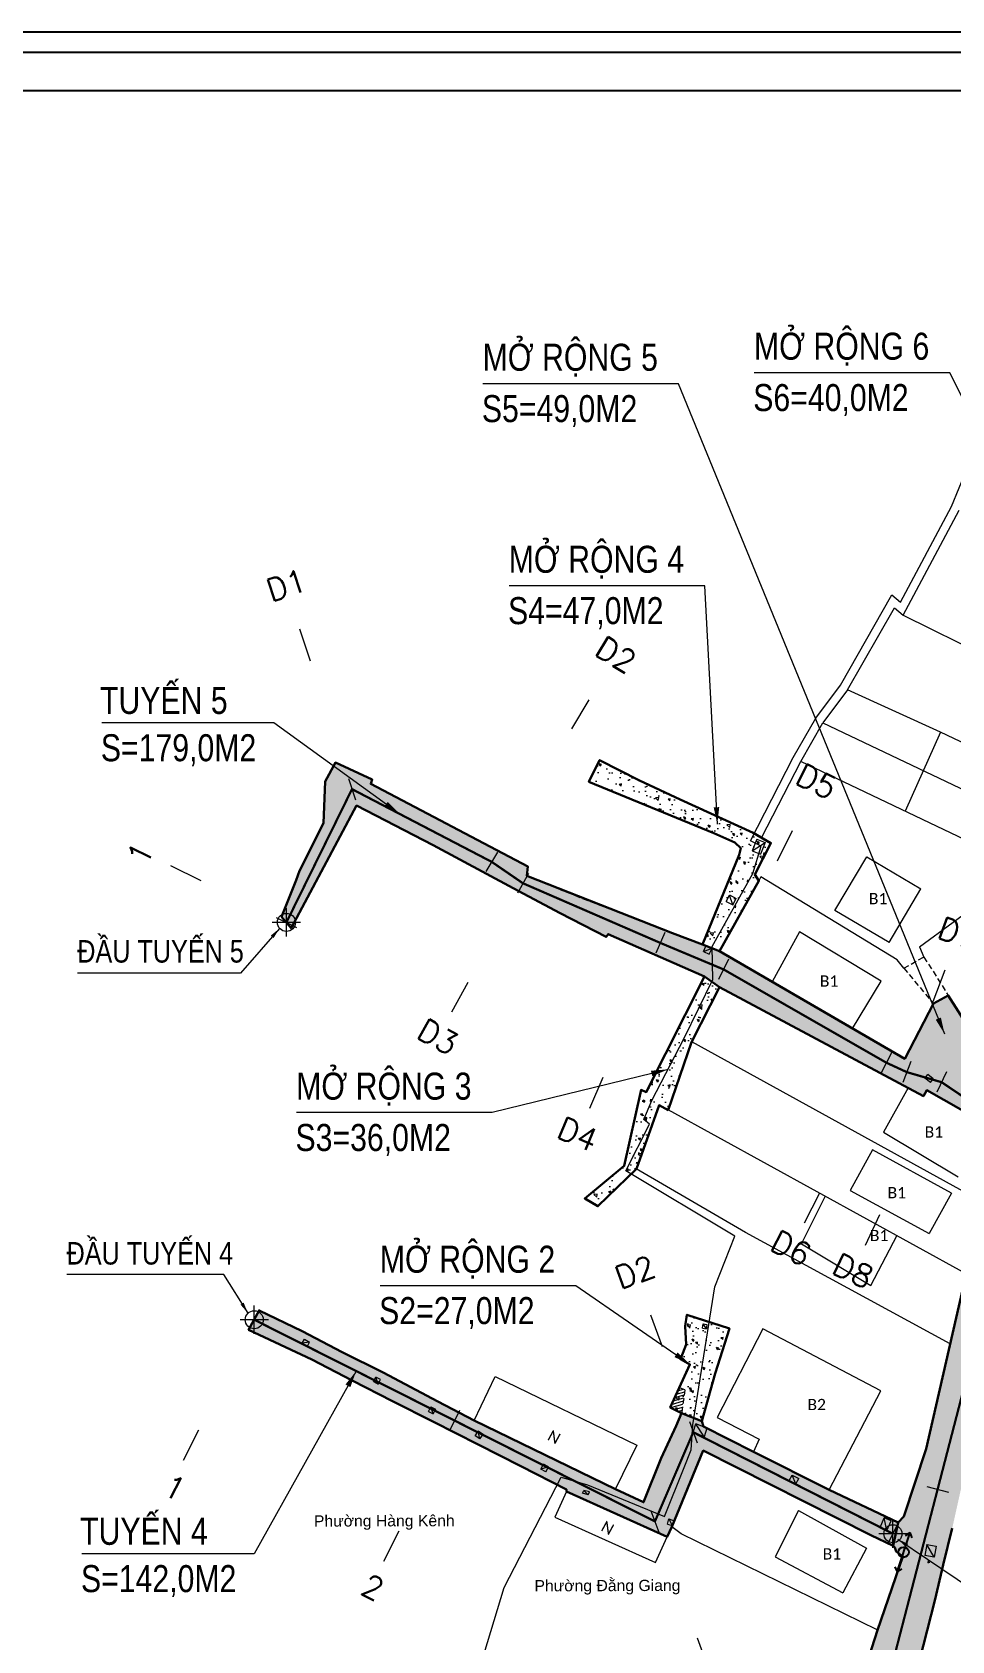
# Model space of a CAD drawing. Header units: metres. Extents: x 596585 to 599449, y 2303977 to 2307363.
# Drawn here: x 599122.9 to 599204.5, y 2304804.3 to 2304947.1 of the extents above; entities that cross this region are included whole.
import ezdxf

# ---------------------------------------------------------------- set-up
doc = ezdxf.new("R2010")
doc.units = ezdxf.units.M
doc.header["$MEASUREMENT"] = 0
doc.header["$PDMODE"] = 2
doc.header["$PDSIZE"] = 0.1
doc.linetypes.add('CENTERX2', pattern=[4, 2.5, -0.5, 0.5, -0.5])
doc.linetypes.add('HIDDEN', pattern=[0.375, 0.25, -0.125])
for name, color, linetype in [('Diep_Layer8', 8, 'Continuous'), ('duong', 3, 'Continuous'), ('ga', 5, 'Continuous'), ('GHI CHU', 7, 'Continuous'), ('KHUNGTEN', 5, 'Continuous'), ('pntelev', 2, 'Continuous'), ('thep', 2, 'Continuous'), ('TUYEN', 7, 'Continuous')]:
    doc.layers.add(name, color=color, linetype=linetype)
for name, color, linetype, lineweight in [('LC Dim', 8, 'Continuous', 18), ('LC Hatch', 252, 'Continuous', 9), ('LC Khac', 4, 'Continuous', 9), ('LC MANH DUT', 35, 'HIDDEN', 5), ('LC Net dam 1', 30, 'Continuous', 30), ('LC Text2', 7, 'Continuous', 25), ('Level 10', 7, 'Continuous', 0), ('Level 46', 7, 'Continuous', 0)]:
    doc.layers.add(name, color=color, linetype=linetype, lineweight=lineweight)
doc.styles.add('ghi chu', font='arial.ttf')
doc.styles.add('Legend', font='calibri.ttf')
doc.styles.add('T2', font='', dxfattribs={"width": 0.8})
doc.styles.add('TENCOC', font='Vnromanc.shx')
doc.styles.get('T2').set_extended_font_data('.VnArialH')
doc.dimstyles.get("Standard").update_dxf_attribs({"dimtxt": 0.18, "dimasz": 0.18, "dimexe": 0.18, "dimexo": 0.0625, "dimgap": 0.09, "dimtad": 0, "dimtih": 1, "dimtoh": 1, "dimdec": 4, "dimzin": 0, "dimdsep": 46, "dimtxsty": 'Standard', "dimcen": 0.09, "dimadec": 0, "dimazin": 0, "dimtfac": 1, "dimtdec": 4, "dimtofl": 0, "dimtmove": 0, "dimatfit": 3, "dimfxl": 1, "dimtolj": 1, "dimtzin": 0, "dimarcsym": 0})
pattern_1 = [(140, (598794.324, 2304714.6822), (0.1882564, 2.1517805), [0.225, -2.475]), (85, (598794.324, 2304714.6822), (-2.256576, -0.416254), [0.18, -1.98]), (190.45144, (598794.3397, 2304714.8616), (-2.06832, 1.735527), [0.191221, -2.103426]), (136.1842, (598793.724, 2304714.6822), (0.496558, 3.201724), [0.3375, -3.7125]), (186.6356, (598793.7653, 2304714.949), (-2.922356, 2.803986), [0.28683, -3.155141]), (81.1842, (598793.724, 2304714.6822), (-2.922356, 2.803986), [0.27, -2.97]), (111, (598793.874, 2304714.9822), (1.207857, 1.790721), [0.225, -2.475]), (56, (598793.874, 2304714.9822), (-2.17545, 0.729946), [0.18, -1.98]), (161.45144, (598793.9746, 2304715.1315), (-0.967593, 2.520667), [0.191221, -2.103426]), (127.5, (598794.324, 2304714.68224), (-0.9986816, 0.0364796), [0, -1.956, 0, -2.01, 0, -1.9875]), (97.5, (598794.324, 2304714.6822), (-1.1832351, 0.7892086), [0, -1.146, 0, -1.911, 0, -0.7575]), (57.5, (598794.324, 2304714.01324), (0.0676646, 1.6014673), [0, -0.75, 0, -2.34, 0, -3.105]), (47.5, (598794.324, 2304713.7132), (-0.300315, 1.7495585), [0, -0.975, 0, -1.554, 0, -2.205])]

# ---------------------------------------------------------------- blocks, each defined once
blk = doc.blocks.new('a2')
at = {"layer": 'Defpoints', "flags": 128}
blk.add_lwpolyline([(297, 102.507), (0, 102.507), (0, -102.507), (297, -102.507)], close=True, dxfattribs=at)
at = {"layer": 'KHUNGTEN'}
blk.add_lwpolyline([(295.885, -100.496), (10, -100.496), (10, 101.392), (295.885, 101.392)], close=True, dxfattribs=at)
at = {"layer": 'thep'}
blk.add_lwpolyline([(293.77, -98.381), (12.115, -98.381), (12.115, 99.277), (293.77, 99.277)], close=True, dxfattribs=at)
blk = doc.blocks.new('bu lon')
at = {"layer": 'LC Khac', "color": 9}
for p, q in [((0.786, 0), (-0.786, 0)), ((0, -0.786), (0, 0.786))]:
    blk.add_line(p, q, dxfattribs=at)
at = {"layer": 'LC Khac', "color": 7}
blk.add_circle((0, 0), 0.5, dxfattribs=at)
blk = doc.blocks.new('MM')
at = {"layer": 'LC Khac', "xscale": 2.289702860291335, "yscale": 2.289702860291335, "zscale": 2.289702860291335}
blk.add_blockref('bu lon', (0, 0), dxfattribs=at)
blk = doc.blocks.new('dj')
at = {"layer": 'Diep_Layer8', "color": 6}
blk.add_line((598291.76, 2304639.49), (598295.46, 2304639.49), dxfattribs=at)
for points in [[(598292.14, 2304639.81), (598291.76, 2304639.49)], [(598292.14, 2304639.17), (598291.76, 2304639.49)], [(598295.07, 2304639.81), (598295.46, 2304639.49)], [(598295.07, 2304639.17), (598295.46, 2304639.49)]]:
    blk.add_lwpolyline(points, dxfattribs=at)
blk.add_circle((598293.61, 2304639.49), 0.459, dxfattribs=at)
blk = doc.blocks.new('NENHIENTRANG')
at = {"layer": 'ga', "linetype": 'Continuous', "lineweight": 0}
h = blk.add_hatch(dxfattribs=at)
h.set_pattern_fill('ANSI31', color=256, scale=2, angle=151.4002)
h.set_pattern_definition([(196.400213, (1342.4897, 442.8862), (0.070586256, -0.23982823), [])])
h.paths.add_polyline_path([(-47.46, 20.48), (-46.46, 19.97), (-46.16, 22.02), (-46.67, 22.22)])
h.paths.add_polyline_path([(-46.47, 20.08), (-46.69, 20.2), (-46.75, 20.1), (-46.53, 19.98)], flags=24)
h.paths.add_polyline_path([(-46.47, 20.22), (-46.56, 20.27), (-46.61, 20.16), (-46.53, 20.12)], flags=24)
h.paths.add_polyline_path([(-46.22, 22.02), (-46.42, 22.13), (-46.47, 22.03), (-46.27, 21.92)], flags=24)
h.paths.add_polyline_path([(-46.2, 20.15), (-46.42, 20.27), (-46.48, 20.17), (-46.26, 20.04)], flags=9)
at = {"layer": 'duong', "color": 4, "linetype": 'HIDDEN', "lineweight": 0, "ltscale": 2}
for p, q in [((-78.1, 76.05), (-77.18, 77.73)), ((-77.18, 77.73), (-73.92, 76.22)), ((-54.68, 76.03), (-53.73, 77.95)), ((-53.73, 77.95), (-50.21, 76.12)), ((-78.23, 72.35), (-78.1, 76.05)), ((-74.04, 75.83), (-60.09, 68.5)), ((-54.68, 76.03), (-43.61, 71.46)), ((-50.21, 76.12), (-46.59, 74.44)), ((-46.59, 74.44), (-40.11, 71.48)), ((-75.3, 73.91), (-81.11, 63.03)), ((-68.51, 70.4), (-75.3, 73.91)), ((-80.37, 68.12), (-78.23, 72.35)), ((-43.61, 71.46), (-41.73, 70.63)), ((-38.53, 70.58), (-40.11, 71.48)), ((-61.4, 66.58), (-68.51, 70.4)), ((-41.73, 70.63), (-41.21, 70.12)), ((-41.21, 70.12), (-41.35, 69.54)), ((-39.96, 67.8), (-38.53, 70.58)), ((-41.35, 69.54), (-44.61, 61.59)), ((-81.96, 64.05), (-80.68, 67.29)), ((-80.68, 67.29), (-80.37, 68.12)), ((-60.09, 68.5), (-60.2, 67.68)), ((-60.2, 67.68), (-56.65, 66.21)), ((-43.1, 60.97), (-39.6, 67.23)), ((-39.6, 67.23), (-39.96, 67.8)), ((-57.22, 64.35), (-61.4, 66.58)), ((-56.65, 66.21), (-47.25, 62.59)), ((-53.15, 62.24), (-57.22, 64.35)), ((-81.11, 63.03), (-81.96, 64.05)), ((-52.96, 62.5), (-53.15, 62.24)), ((-44.42, 58.74), (-52.96, 62.5)), ((-47.25, 62.59), (-44.61, 61.59)), ((-43.1, 60.97), (-26.65, 51.44)), ((-26.74, 59.48), (-24.95, 60.46)), ((-24.95, 60.46), (-22.79, 57.05)), ((-49.6, 48.47), (-44.42, 58.74)), ((-26.74, 59.48), (-24.12, 56.33)), ((-43.1, 57.8), (-45.57, 52.9)), ((-25.01, 48.12), (-43.1, 57.8)), ((-26.65, 51.43), (-24.12, 56.33)), ((-22.79, 57.05), (-16.65, 47.39)), ((-45.57, 52.9), (-47.66, 46.88)), ((-51.55, 41.93), (-50.06, 48.66)), ((-49.6, 48.47), (-50.06, 48.66)), ((-24.71, 48.64), (-25.01, 48.12)), ((-19.96, 45.95), (-24.71, 48.64)), ((-48.45, 47.3), (-50.48, 41.65)), ((-47.66, 46.88), (-48.45, 47.3)), ((-55.05, 39.04), (-51.55, 41.93)), ((-50.48, 41.65), (-53.89, 38.34)), ((-53.89, 38.34), (-55.05, 39.04)), ((-24.75, 16.81), (-21.22, 32.32)), ((-83.94, 29.06), (-84.88, 27.38)), ((-80.12, 27.23), (-83.94, 29.06)), ((-45.99, 28.7), (-46.14, 27.7)), ((-42.22, 27.49), (-45.99, 28.7)), ((-84.88, 27.38), (-79.26, 24.72)), ((-76.57, 25.39), (-80.12, 27.23)), ((-46.14, 27.7), (-46.07, 26.06)), ((-43.47, 23.48), (-42.22, 27.49)), ((-46.07, 26.06), (-46.56, 24.75)), ((-79.26, 24.72), (-75.69, 22.88)), ((-72.96, 23.57), (-76.57, 25.39)), ((-45.72, 24.3), (-47.46, 20.48)), ((-46.56, 24.75), (-45.72, 24.3)), ((-75.69, 22.88), (-72.12, 21.04)), ((-69.24, 21.62), (-72.96, 23.57)), ((-44.67, 19.24), (-43.47, 23.48)), ((-68.1, 21), (-69.24, 21.62)), ((-46.16, 22.02), (-46.46, 19.97)), ((-72.12, 21.04), (-68.48, 19.19)), ((-64.86, 19.32), (-68.1, 21)), ((-47.46, 20.48), (-46.46, 19.97)), ((-68.48, 19.19), (-64.51, 17.19)), ((-52.32, 13.23), (-64.88, 19.32)), ((-52.32, 13.23), (-64.86, 19.32)), ((-46.94, 18.85), (-48.26, 15.97)), ((-46.46, 19.97), (-46.94, 18.85)), ((-44.52, 18.77), (-44.67, 19.24)), ((-40.07, 16.54), (-44.52, 18.77)), ((-64.51, 17.19), (-60.72, 15.27)), ((-48.26, 15.97), (-49.83, 12.06)), ((-47.34, 9.87), (-44.55, 16.64)), ((-44.55, 16.64), (-29.66, 9.13)), ((-33.37, 13.17), (-40.07, 16.54)), ((-26.75, 10.78), (-24.75, 16.81)), ((-60.72, 15.27), (-56.68, 13.19)), ((-56.68, 13.19), (-56.68, 13.02)), ((-56.68, 13.02), (-47.74, 8.98)), ((-49.83, 12.06), (-52.32, 13.23)), ((-27.23, 10.26), (-33.37, 13.17)), ((-26.75, 10.78), (-27.23, 10.26)), ((-47.74, 8.98), (-47.34, 9.87)), ((-29.66, 9.13), (-27.68, 8.18)), ((-22.77, 8.46), (-22.44, 9.75)), ((-26.82, 7.24), (-29.06, 0.71)), ((-27.68, 8.18), (-27.54, 8.02)), ((-27.54, 8.02), (-27.41, 7.68)), ((-27.41, 7.68), (-27.08, 7.44)), ((-27.08, 7.44), (-26.82, 7.24)), ((-23.23, 6.51), (-22.77, 8.46)), ((-23.99, 3.32), (-23.23, 6.51)), ((-23.99, 3.32), (-26.03, -4.66)), ((-29.06, 0.71), (-31.81, -7.88))]:
    blk.add_line(p, q, dxfattribs=at)
at = {"layer": 'duong', "color": 4, "linetype": 'HIDDEN', "lineweight": 0, "ltscale": 2, "flags": 128}
blk.add_lwpolyline([(-46.16, 22.02), (-46.67, 22.22)], dxfattribs=at)
at = {"layer": 'ga', "linetype": 'Continuous', "lineweight": 0}
for p, q in [((-39.78, 70.94), (-40.21, 69.88)), ((-40.21, 69.88), (-39.04, 70.64)), ((-39.78, 70.94), (-39.04, 70.64)), ((-39.04, 70.64), (-39.47, 69.58)), ((-40.21, 69.88), (-39.47, 69.58)), ((-44.53, 60.95), (-44.28, 61.48)), ((-44.28, 61.48), (-43.76, 61.25)), ((-44.53, 60.95), (-43.76, 61.25)), ((-44.53, 60.95), (-44.01, 60.71)), ((-44.01, 60.71), (-43.76, 61.25)), ((-24.87, 49.7), (-24.61, 50.03)), ((-24.87, 49.7), (-24.12, 49.65)), ((-24.38, 49.33), (-24.12, 49.65)), ((-44.61, 27.51), (-44.55, 27.89)), ((-44.61, 27.51), (-44.25, 27.45)), ((-44.55, 27.89), (-44.19, 27.83)), ((-44.25, 27.45), (-44.55, 27.89)), ((-44.25, 27.45), (-44.19, 27.82)), ((-80.12, 26.17), (-79.93, 26.54)), ((-79.47, 26.28), (-80.12, 26.17)), ((-79.66, 25.92), (-80.12, 26.17)), ((-79.67, 25.91), (-79.47, 26.28)), ((-73.38, 22.55), (-73.6, 23.17)), ((-68.93, 20.12), (-68.72, 20.54)), ((-68.93, 20.12), (-68.5, 19.89)), ((-68.72, 20.54), (-68.29, 20.31)), ((-68.5, 19.89), (-68.72, 20.54)), ((-64.35, 17.67), (-64.5, 18.36)), ((-58.27, 15.2), (-58.96, 14.98)), ((-36.9, 13.99), (-36.64, 14.47)), ((-54.75, 12.72), (-55.14, 13.11)), ((-36.32, 13.69), (-36.9, 13.99)), ((-36.32, 13.69), (-36.06, 14.17)), ((-47.58, 10.57), (-47.29, 10)), ((-28.84, 9.8), (-28.47, 10.67)), ((-27.87, 10.41), (-28.47, 10.67)), ((-28.24, 9.54), (-28.84, 9.8)), ((-24.71, 8.29), (-24.88, 7.33)), ((-24.71, 8.29), (-23.87, 8.14)), ((-23.87, 8.14), (-24.04, 7.18))]:
    blk.add_line(p, q, dxfattribs=at)
at = {"layer": 'ga', "linetype": 'Continuous', "lineweight": 0, "flags": 128}
for points in [[(-42.5, 65.4), (-42.21, 65.96)], [(-42.22, 65.97), (-41.61, 65.65)], [(-41.9, 65.09), (-42.21, 65.96)], [(-42.5, 65.4), (-41.9, 65.09)], [(-41.9, 65.09), (-41.61, 65.65)], [(-24.12, 49.65), (-24.61, 50.03)], [(-24.38, 49.33), (-24.87, 49.7)], [(-79.93, 26.54), (-79.47, 26.28)], [(-73.81, 22.76), (-73.6, 23.17)], [(-73.81, 22.76), (-73.38, 22.55), (-73.18, 22.96)], [(-73.18, 22.96), (-73.6, 23.17)], [(-68.29, 20.31), (-68.5, 19.89)], [(-44.45, 17.86), (-45.43, 18.27), (-45.2, 19.03)], [(-44.23, 18.62), (-45.2, 19.03)], [(-44.45, 17.86), (-45.2, 19.03)], [(-44.23, 18.62), (-44.45, 17.86)], [(-64.77, 17.94), (-64.5, 18.36)], [(-64.35, 17.67), (-64.77, 17.94)], [(-64.08, 18.08), (-64.5, 18.36)], [(-64.35, 17.67), (-64.08, 18.08)], [(-58.96, 14.98), (-58.72, 15.44)], [(-58.51, 14.74), (-58.96, 14.98)], [(-58.27, 15.2), (-58.72, 15.44)], [(-58.51, 14.74), (-58.27, 15.2)], [(-36.64, 14.47), (-36.06, 14.17)], [(-36.32, 13.69), (-36.64, 14.47)], [(-55.26, 12.85), (-55.14, 13.11)], [(-54.64, 12.98), (-55.14, 13.11)], [(-54.75, 12.72), (-54.64, 12.98)], [(-54.75, 12.72), (-55.26, 12.85)], [(-47.7, 10.12), (-47.58, 10.57)], [(-47.7, 10.12), (-47.29, 10)], [(-47.58, 10.57), (-47.12, 10.41)], [(-28.24, 9.54), (-28.47, 10.67)], [(-28.24, 9.54), (-27.87, 10.41)], [(-24.04, 7.18), (-24.88, 7.33)], [(-24.04, 7.18), (-24.71, 8.29)]]:
    blk.add_lwpolyline(points, dxfattribs=at)
at = {"layer": 'Level 10', "color": 8, "linetype": 'ByBlock', "lineweight": 13}
for p, q in [((-26.8, 90.82), (-21.82, 100.13)), ((-31.73, 84.18), (-27.58, 91.46)), ((-27.58, 91.46), (-26.8, 90.82)), ((-26.8, 90.82), (-6.48, 80.77)), ((-31.73, 84.18), (-33.94, 81.25)), ((-23.49, 80.42), (-31.73, 84.18)), ((-35.89, 77.82), (-33.94, 81.25)), ((-33.94, 81.25), (-13.96, 71.75)), ((-13.97, 75.87), (-23.49, 80.42)), ((-39.36, 71.05), (-35.89, 77.82)), ((-17.34, 68.96), (-35.89, 77.82)), ((-39.44, 67.59), (-39.6, 67.23)), ((-27.33, 60.2), (-39.44, 67.59)), ((-25.35, 61.38), (-15.91, 68.29)), ((-26.74, 59.48), (-27.33, 60.2)), ((-25.35, 61.38), (-24.95, 60.46)), ((-19.47, 38.54), (-45.55, 52.92)), ((-21.22, 32.32), (-47.66, 46.88)), ((-40.8, 35.99), (-50.48, 41.65)), ((-22.63, 26.13), (-40.8, 35.99)), ((-46.49, 9.25), (-47.34, 9.87)), ((-29.11, 0.73), (-46.49, 9.25))]:
    blk.add_line(p, q, dxfattribs=at)
at = {"layer": 'Level 10', "color": 8, "linetype": 'ByBlock', "lineweight": 0}
for p, q in [((-23.49, 80.42), (-26.63, 73.4)), ((-32.86, 64.59), (-30.03, 69.37)), ((-30.03, 69.37), (-25.22, 66.52)), ((-28.04, 61.75), (-25.22, 66.52)), ((-28.04, 61.75), (-32.86, 64.59)), ((-35.99, 62.69), (-38.41, 58.25)), ((-28.75, 58.31), (-35.99, 62.69)), ((-31.29, 54.12), (-28.75, 58.31)), ((-26.36, 48.84), (-28.54, 44.91)), ((-28.54, 44.91), (-21.92, 40.94)), ((-29.53, 43.34), (-31.49, 39.74)), ((-22.52, 39.51), (-29.53, 43.34)), ((-35.82, 35.01), (-33.7, 39.27)), ((-31.49, 39.74), (-24.48, 35.91)), ((-22.52, 39.51), (-24.48, 35.91)), ((-29.67, 31.29), (-27.33, 35.76)), ((-35.82, 35.01), (-29.67, 31.29)), ((-39.26, 27.44), (-43.29, 19.58)), ((-28.77, 21.94), (-39.26, 27.44)), ((-64.88, 19.32), (-62.99, 23.22)), ((-62.99, 23.22), (-50.43, 17.12)), ((-33.37, 13.17), (-28.77, 21.94)), ((-43.29, 19.58), (-39.59, 17.64)), ((-39.59, 17.64), (-40.07, 16.54)), ((-50.43, 17.12), (-52.32, 13.23)), ((-56.68, 13.02), (-57.7, 10.73)), ((-57.7, 10.73), (-48.77, 6.7)), ((-48.77, 6.7), (-47.74, 8.98))]:
    blk.add_line(p, q, dxfattribs=at)
at = {"layer": 'Level 10', "color": 8, "linetype": 'ByBlock', "lineweight": 0, "ltscale": 2}
for p, q in [((-36.09, 11.31), (-38.16, 7.22)), ((-36.09, 11.31), (-30.04, 7.97)), ((-38.16, 7.22), (-32.15, 4.01)), ((-30.04, 7.97), (-32.15, 4.01))]:
    blk.add_line(p, q, dxfattribs=at)
at = {"layer": 'Level 10', "color": 1, "linetype": 'Continuous', "lineweight": 13, "flags": 128}
blk.add_lwpolyline([(-66.25, -8.88), (-62.21, 4.49), (-57.14, 14.28), (-54.81, 13.59), (-47.98, 10.8), (-46.24, 15.14), (-45.6, 16.72)], dxfattribs=at)
at = {"layer": 'Level 10', "color": 8, "linetype": 'Continuous', "lineweight": 0}
blk.add_point((-24.54, 6.74), dxfattribs=at)
at = {"layer": 'Level 46', "color": 1, "linetype": 'Continuous', "lineweight": 0, "ltscale": 2, "flags": 128}
blk.add_lwpolyline([(-46.24, 15.14), (-45.6, 16.72), (-45.46, 18.94), (-43.51, 31.19), (-41.73, 35.68), (-51.42, 41.48), (-49.31, 45.63), (-49.82, 46.03), (-49.11, 47.71), (-46.22, 53.26), (-43.68, 58.48), (-43.75, 61.41), (-40.14, 67.88), (-39.41, 70.3), (-40.35, 70.78), (-36.55, 78.18), (-34.56, 81.67), (-32.36, 84.59), (-27.79, 92.61), (-27.03, 91.98), (-22.5, 100.45), (-20.47, 105.43)], dxfattribs=at)
at = {"layer": 'Diep_Layer8', "linetype": 'Continuous', "lineweight": 0, "rotation": 71.63617217680701}
blk.add_blockref('dj', (1998756.84, -1293894.45), dxfattribs=at)
at = {"layer": 'GHI CHU', "linetype": 'Continuous', "lineweight": 0, "char_height": 1, "attachment_point": 1}
for s, width, heights, insert, rotation, style in [('N', 2.3141, [0.2], (-57.57, 17.16), 151.4002, 'Legend'), ('\\pt3;Phường Hàng Kênh', 20.9046, [0], (-79.09, 10.89), 0.1761, 'ghi chu'), ('N', 2.3141, [0.2], (-52.82, 9.1), 151.4002, 'Legend'), ('\\pt3;Phường Đằng Giang', 20.9046, [0], (-59.52, 5.14), 0.1761, 'ghi chu')]:
    blk.add_mtext_dynamic_manual_height_columns(s, width=width, gutter_width=1, heights=heights, dxfattribs=dict(at, insert=insert, rotation=rotation, style=style))
at = {"layer": 'Level 10', "color": 8, "linetype": 'Continuous', "lineweight": 13, "style": 'Legend'}
for s, p in [('B1', (-29.84, 65.15)), ('B1', (-34.19, 57.83)), ('B1', (-24.89, 44.43)), ('B1', (-28.18, 39.04)), ('B1', (-29.75, 35.24)), ('B2', (-35.29, 20.23))]:
    blk.add_text(s, height=1, dxfattribs=at).set_placement(p)
at = {"layer": 'Level 10', "color": 8, "linetype": 'Continuous', "lineweight": 0, "style": 'Legend'}
blk.add_text('B1', height=1, dxfattribs=at).set_placement((-33.94, 6.97))
blk = doc.blocks.new('COCTRENTUYEN')
at = {"layer": 'TUYEN', "color": 5, "lineweight": 0}
for p, q in [((-7.65, 250.49), (-6.71, 247.64)), ((18.04, 244.18), (16.5, 241.61)), ((36.07, 232.54), (34.74, 229.86)), ((-19.1, 229.48), (-16.41, 228.15)), ((49.61, 220.17), (48.56, 217.36)), ((7.29, 219.08), (5.84, 216.46)), ((19.26, 210.64), (18.08, 207.89)), ((38.49, 200.39), (37.12, 197.72)), ((43.82, 198.46), (42.55, 195.74))]:
    blk.add_line(p, q, dxfattribs=at)
at = {"layer": 'TUYEN', "color": 2, "lineweight": 0}
for p, q in [((-3.3, 237.2), (-2.68, 235.3)), ((9.92, 230.64), (8.89, 228.93)), ((12.67, 228.76), (11.7, 227.01)), ((-9.71, 224.86), (-7.92, 223.97)), ((24.76, 223.52), (23.97, 221.68)), ((30.43, 221.14), (29.54, 219.34)), ((44.89, 212.85), (43.97, 211.07)), ((46.6, 212.06), (45.9, 210.19)), ((49.76, 211.14), (48.91, 209.33)), ((-11.22, 190.04), (-12.12, 188.25)), ((23.51, 189.58), (24.53, 186.76)), ((6.56, 181.08), (5.66, 179.29)), ((26.95, 180.09), (27.63, 178.21)), ((-16.62, 179.32), (-17.97, 176.64)), ((48.01, 174.34), (49.95, 173.84)), ((23.54, 172.17), (24.23, 170.29)), ((1.16, 170.36), (-0.19, 167.68)), ((45.46, 171.04), (44.55, 169.25)), ((27.65, 160.89), (28.68, 158.07))]:
    blk.add_line(p, q, dxfattribs=at)
at = {"layer": 'TUYEN', "color": 1, "linetype": 'CENTERX2', "lineweight": 40, "const_width": 0.2}
blk.add_lwpolyline([(0, 0), (9.33, 34.54), (26.36, 91.65), (41.92, 141.27), (44.53, 156.91), (53.43, 191.27, -0.195591), (64.67, 206.38), (105, 230.82), (130.47, 246.16), (140.63, 251.35), (151.4, 256.94)], format="xyb", dxfattribs=at)
for points in [[(-8.81, 224.42), (-2.99, 236.25), (9.41, 229.79), (12.18, 227.89), (24.36, 222.6), (29.99, 220.24), (44.43, 211.96), (46.25, 211.12), (49.33, 210.23), (57.8, 204.52)], [(-11.67, 189.14), (23.89, 171.23), (27.29, 179.15), (45.01, 170.14)]]:
    blk.add_lwpolyline(points, dxfattribs=at)
at = {"layer": 'LC MANH DUT', "xscale": 0.6987324145411622, "yscale": 0.6987324145411622, "zscale": 0.6987324145411622, "rotation": 359.999216292062}
for p in [(-8.81, 224.42), (-11.67, 189.14), (45.01, 170.14)]:
    blk.add_blockref('MM', p, dxfattribs=at)
at = {"layer": 'LC Text2', "style": 'T2', "width": 0.8}
for s, p in [('®Çu tuyÕn 5', (-27.37, 220.85, 0)), ('®Çu tuyÕn 4', (-28.32, 194.04, 0))]:
    blk.add_text(s, height=2, rotation=0.0008, dxfattribs=at).set_placement(p)
at = {"layer": 'TUYEN', "color": 5, "lineweight": 0, "style": 'TENCOC'}
for s, rotation, p in [('D1', 18.1191, (-10.17, 252.85)), ('D2', 329.0354, (18.42, 248.23)), ('D5', 333.6958, (36.21, 236.82)), ('1', 63.7887, (-21.27, 229.33)), ('D7', 339.664, (48.81, 223.1)), ('D3', 331.0813, (2.61, 214.24)), ('D4', 336.886, (15.04, 205.38)), ('D6', 332.8061, (33.95, 195.42)), ('D8', 334.9231, (39.47, 193.32))]:
    blk.add_text(s, height=2, rotation=rotation, dxfattribs=at).set_placement(p)
at = {"layer": 'TUYEN', "color": 2, "lineweight": 0, "style": 'TENCOC'}
for s, rotation, p in [('D2', 19.9039, (20.82, 191.83)), ('1', 333.2602, (-19.93, 173.71)), ('2', 333.2602, (-2.36, 164.86))]:
    blk.add_text(s, height=2, rotation=rotation, dxfattribs=at).set_placement(p)
at = {"layer": 'LC Dim', "lineweight": 0}
for points in [[(-9.42, 223.89), (-12.88, 219.92), (-27.35, 219.92)], [(-12.22, 189.72), (-14.36, 193.16), (-28.3, 193.16)], [(45.44, 169.66), (54.1, 163.8), (69.21, 163.8)]]:
    blk.add_leader(points, dimstyle='Standard', override={"dimasz": 1, "dimgap": 0.09, "dimtad": 0, "dimdsep": 0, "dimtix": 1, "dimlwd": 0, "dimlwe": 0}, dxfattribs=at)

msp = doc.modelspace()

# ---------------------------------------------------------------- hatches: boundary and pattern name
at = {"layer": 'LC Hatch', "linetype": 'Continuous', "lineweight": 0}
h = msp.add_hatch(dxfattribs=at)
h.set_pattern_fill('AR-SAND', color=256, scale=0.5, angle=90)
h.set_pattern_definition([(127.5, (598794.324, 2304714.68224), (-0.9634119, -0.0314967), [0, -0.76, 0, -0.85, 0, -0.8125]), (97.5, (598794.324, 2304714.6822), (-1.411073, 0.8848884), [0, -0.41, 0, -0.685, 0, -0.2625]), (57.5, (598794.324, 2304714.06724), (-0.0028295, 1.5570709), [0, -0.25, 0, -0.9, 0, -1.175]), (47.5, (598794.324, 2304714.0672), (-0.4388378, 1.5030633), [0, -0.125, 0, -0.59, 0, -0.675])])
h.paths.add_polyline_path([(599200.922, 2304799.886), (599202.958, 2304807.872), (599203.716, 2304811.059), (599204.51, 2304814.302), (599205.419, 2304818.39), (599206.734, 2304822.932), (599209.335, 2304832.136), (599210.974, 2304838.237), (599212.1, 2304841.026), (599215.16, 2304843.165), (599214.249, 2304844.276), (599217.975, 2304846.845), (599219.291, 2304847.911), (599224.556, 2304851.358), (599229.179, 2304854.255), (599233.152, 2304856.668), (599236.763, 2304858.746), (599240.224, 2304860.903), (599240.374, 2304860.684), (599241.668, 2304861.572), (599245.083, 2304863.818), (599251.846, 2304867.917), (599259.791, 2304872.841), (599266.731, 2304876.896), (599270.482, 2304879.234), (599274.619, 2304881.734), (599281.619, 2304885.731), (599284.394, 2304887.569), (599284.563, 2304887.366), (599288.57, 2304889.811), (599293.304, 2304892.45), (599296.851, 2304894.763), (599299.901, 2304896.386), (599299.045, 2304898.325), (599296.149, 2304896.977), (599283.646, 2304891.556), (599279.472, 2304888.298), (599276.014, 2304886.255), (599272.068, 2304883.962), (599260.274, 2304877.111), (599256.47, 2304874.823), (599252.908, 2304872.797), (599242.515, 2304867.18), (599240.808, 2304866.127), (599229.837, 2304859.128), (599222.946, 2304854.766), (599212.844, 2304848.838), (599211.217, 2304847.534), (599207.475, 2304843.087), (599208.489, 2304842.288), (599208.287, 2304841.821), (599205.733, 2304836.867), (599202.196, 2304821.358), (599200.2, 2304815.335), (599199.717, 2304814.805), (599199.266, 2304812.726), (599199.412, 2304812.572), (599199.543, 2304812.23), (599200.129, 2304811.794), (599197.888, 2304805.26), (599195.138, 2304796.668), (599193.811, 2304793.013), (599194.276, 2304792.851, -0.3657961), (599194.605, 2304792.297), (599194.055, 2304788.997, -0.0346369), (599192.446, 2304782.268), (599177.973, 2304736.125), (599176.653, 2304731.697), (599176.872, 2304731.591), (599176.864, 2304731.563, -0.2741066), (599176.988, 2304731.069), (599176.096, 2304728.077), (599175.347, 2304725.565), (599163.126, 2304684.566), (599161.788, 2304680.087), (599161.79, 2304680.086), (599161.413, 2304678.819), (599151.813, 2304643.303), (599157.863, 2304642.921, -0.4743476), (599156.96, 2304644.18), (599165.972, 2304677.523), (599182.984, 2304734.592), (599200.337, 2304789.919, -0.4647143), (599201.042, 2304790.215), (599201.073, 2304790.199)])
h = msp.add_hatch(dxfattribs=at)
h.set_pattern_fill('AR-CONC', color=256, scale=0.3, angle=90)
h.set_pattern_definition(pattern_1)
h.paths.add_polyline_path([(599204.157, 2304861.603), (599202.832, 2304860.878), (599200.301, 2304855.986), (599183.849, 2304865.523), (599182.341, 2304866.137), (599179.697, 2304867.137), (599166.751, 2304872.229), (599166.855, 2304873.049), (599152.911, 2304880.38), (599153.034, 2304880.772), (599149.773, 2304882.275), (599148.854, 2304880.597), (599148.723, 2304876.904), (599146.582, 2304872.668), (599146.274, 2304871.836), (599144.995, 2304868.595), (599145.841, 2304867.576), (599151.648, 2304878.46), (599158.439, 2304874.95), (599165.555, 2304871.125), (599169.727, 2304868.904), (599173.796, 2304866.795), (599173.987, 2304867.053), (599182.532, 2304863.287), (599183.855, 2304862.346), (599201.943, 2304852.667), (599202.241, 2304853.189), (599206.99, 2304850.505), (599206.768, 2304850.115), (599210.094, 2304848.293), (599211.217, 2304847.534), (599212.844, 2304848.838), (599212.392, 2304849.016), (599210.301, 2304851.937)])
h = msp.add_hatch(dxfattribs=at)
h.set_pattern_fill('AR-CONC', color=256, scale=0.3, angle=90)
h.set_pattern_definition(pattern_1)
h.paths.add_polyline_path([(599187.345, 2304871.783), (599186.986, 2304872.35), (599188.418, 2304875.127), (599186.84, 2304876.026), (599180.358, 2304878.991), (599176.743, 2304880.673), (599173.219, 2304882.497), (599172.268, 2304880.58), (599183.343, 2304876.012), (599185.22, 2304875.182), (599185.741, 2304874.671), (599185.6, 2304874.092), (599182.341, 2304866.137), (599183.849, 2304865.523)], flags=17)
h = msp.add_hatch(dxfattribs=at)
h.set_pattern_fill('AR-CONC', color=256, scale=0.3, angle=90)
h.set_pattern_definition(pattern_1)
h.paths.add_polyline_path([(599181.379, 2304857.453), (599183.855, 2304862.346), (599182.532, 2304863.287), (599177.353, 2304853.019), (599176.889, 2304853.207), (599175.404, 2304846.483), (599171.897, 2304843.585), (599173.061, 2304842.885), (599176.474, 2304846.2), (599178.5, 2304851.852), (599179.295, 2304851.429)], flags=17)
h = msp.add_hatch(dxfattribs=at)
h.set_pattern_fill('AR-CONC', color=256, scale=0.3, angle=90)
h.set_pattern_definition(pattern_1)
h.paths.add_polyline_path([(599182.431, 2304823.318), (599182.276, 2304823.795), (599180.486, 2304824.522), (599180.007, 2304823.397), (599178.691, 2304820.516), (599177.122, 2304816.606), (599174.635, 2304817.776), (599162.087, 2304823.866), (599158.85, 2304825.548), (599153.994, 2304828.118), (599150.38, 2304829.938), (599146.833, 2304831.783), (599143.01, 2304833.614), (599142.069, 2304831.926), (599147.692, 2304829.265), (599151.262, 2304827.428), (599154.832, 2304825.587), (599158.472, 2304823.738), (599162.436, 2304821.736), (599166.233, 2304819.82), (599170.27, 2304817.74), (599170.268, 2304817.571), (599179.211, 2304813.533), (599179.611, 2304814.422), (599182.405, 2304821.187), (599197.295, 2304813.679), (599199.266, 2304812.726), (599199.717, 2304814.805), (599193.578, 2304817.716), (599186.881, 2304821.087)])
h = msp.add_hatch(dxfattribs=at)
h.set_pattern_fill('AR-CONC', color=256, scale=0.3, angle=90)
h.set_pattern_definition(pattern_1)
h.paths.add_polyline_path([(599183.48, 2304828.026), (599184.727, 2304832.038), (599180.962, 2304833.251), (599180.807, 2304832.25), (599180.882, 2304830.612), (599180.393, 2304829.303), (599181.233, 2304828.846), (599180.283, 2304826.768), (599179.488, 2304825.028), (599180.486, 2304824.522), (599182.276, 2304823.795)], flags=17)

# ---------------------------------------------------------------- linework, layer by layer
at = {"layer": 'LC Net dam 1', "color": 2}
for points in [[(599206.99, 2304850.505), (599202.241, 2304853.189), (599201.943, 2304852.667), (599183.855, 2304862.346), (599182.532, 2304863.287), (599173.987, 2304867.053), (599173.796, 2304866.795), (599169.727, 2304868.904), (599165.555, 2304871.125), (599158.439, 2304874.95), (599151.648, 2304878.46), (599145.841, 2304867.576), (599144.995, 2304868.595), (599146.274, 2304871.836), (599146.582, 2304872.668), (599148.723, 2304876.904), (599148.854, 2304880.597), (599149.773, 2304882.275), (599153.034, 2304880.772), (599152.911, 2304880.38), (599166.855, 2304873.049), (599166.751, 2304872.229), (599179.697, 2304867.137), (599182.341, 2304866.137), (599183.849, 2304865.523), (599200.301, 2304855.986), (599202.832, 2304860.878), (599204.157, 2304861.603), (599210.301, 2304851.937)], [(599182.341, 2304866.137), (599185.6, 2304874.092), (599185.741, 2304874.671), (599185.22, 2304875.182), (599183.343, 2304876.012), (599172.268, 2304880.58), (599173.219, 2304882.497), (599176.743, 2304880.673), (599180.358, 2304878.991), (599186.84, 2304876.026), (599188.418, 2304875.127), (599186.986, 2304872.35), (599187.345, 2304871.783), (599183.849, 2304865.523)], [(599182.532, 2304863.287), (599177.353, 2304853.019), (599176.889, 2304853.207), (599175.404, 2304846.483), (599171.897, 2304843.585), (599173.061, 2304842.885), (599176.474, 2304846.2), (599178.5, 2304851.852), (599179.295, 2304851.429), (599181.379, 2304857.453), (599183.855, 2304862.346)], [(599195.138, 2304796.668), (599197.888, 2304805.26), (599200.129, 2304811.794), (599199.543, 2304812.23), (599199.412, 2304812.572), (599199.266, 2304812.726), (599199.717, 2304814.805), (599200.2, 2304815.335), (599202.196, 2304821.358), (599205.733, 2304836.867)], [(599199.266, 2304812.726), (599197.295, 2304813.679), (599182.405, 2304821.187), (599179.611, 2304814.422), (599179.211, 2304813.533), (599170.268, 2304817.571), (599170.27, 2304817.74), (599166.233, 2304819.82), (599162.436, 2304821.736), (599158.472, 2304823.738), (599154.832, 2304825.587), (599151.262, 2304827.428), (599147.692, 2304829.265), (599142.069, 2304831.926), (599143.01, 2304833.614), (599146.833, 2304831.783), (599150.38, 2304829.938), (599153.994, 2304828.118), (599158.85, 2304825.548), (599162.087, 2304823.866), (599174.635, 2304817.776), (599177.122, 2304816.606), (599178.691, 2304820.516), (599180.007, 2304823.397), (599180.486, 2304824.522), (599182.276, 2304823.795), (599182.431, 2304823.318), (599186.881, 2304821.087), (599193.578, 2304817.716), (599199.717, 2304814.805)], [(599182.276, 2304823.795), (599183.48, 2304828.026), (599184.727, 2304832.038), (599180.962, 2304833.251), (599180.807, 2304832.25), (599180.882, 2304830.612), (599180.393, 2304829.303), (599181.233, 2304828.846), (599181.233, 2304828.846), (599180.283, 2304826.768), (599179.488, 2304825.028), (599180.486, 2304824.522)], [(599204.51, 2304814.302), (599203.716, 2304811.059), (599202.958, 2304807.872), (599200.922, 2304799.886)]]:
    msp.add_lwpolyline(points, dxfattribs=at)

# ---------------------------------------------------------------- block references
at = {"layer": 'LC Net dam 1', "linetype": 'Continuous', "lineweight": 0}
msp.add_blockref('NENHIENTRANG', (599226.95, 2304804.55), dxfattribs=at)
at = {"layer": 'LC Text2', "linetype": 'Continuous', "lineweight": 0}
msp.add_blockref('COCTRENTUYEN', (599154.233, 2304643.669), dxfattribs=at)
at = {"layer": 'pntelev', "linetype": 'Continuous', "lineweight": 0, "xscale": 1.6, "yscale": 1.6, "zscale": 1.6}
msp.add_blockref('a2', (598973.344, 2304783.116), dxfattribs=at)

# ---------------------------------------------------------------- texts
at = {"layer": 'LC Text2', "style": 'T2', "width": 0.8}
for s, p in [('më réng 5', (599162.828, 2304917.064)), ('më réng 6', (599186.91, 2304918.045)), ('s6=40,0m2', (599186.849, 2304913.483)), ('s5=49,0m2', (599162.767, 2304912.503)), ('më réng 4', (599165.151, 2304899.127, 0)), ('s4=47,0m2', (599165.09, 2304894.566, 0)), ('tuyÕn 5', (599128.88, 2304886.595, 0)), ('s=179,0m2', (599128.954, 2304882.394, 0)), ('më réng 3', (599146.287, 2304852.349, 0)), ('s3=36,0m2', (599146.226, 2304847.788, 0)), ('më réng 2', (599153.71, 2304836.98)), ('s2=27,0m2', (599153.649, 2304832.419)), ('tuyÕn 4', (599127.115, 2304812.824, 0)), ('s=142,0m2', (599127.189, 2304808.623, 0))]:
    msp.add_text(s, height=2.4, rotation=0, dxfattribs=at).set_placement(p)

# ---------------------------------------------------------------- leaders
at = {"layer": 'LC Dim', "linetype": 'Continuous', "lineweight": 0}
for points in [[(599203.839, 2304858.157, 0), (599180.222, 2304915.91, 0), (599162.854, 2304915.91, 0)], [(599221.354, 2304882.976, 0), (599204.304, 2304916.891, 0), (599186.936, 2304916.891, 0)], [(599183.664, 2304876.813), (599182.545, 2304897.974), (599165.177, 2304897.974)], [(599155.485, 2304877.709), (599144.317, 2304885.802), (599129.041, 2304885.802)], [(599179.285, 2304855.035), (599163.681, 2304851.195), (599146.313, 2304851.195)], [(599181.233, 2304828.846, 0), (599171.104, 2304835.826, 0), (599153.736, 2304835.826, 0)], [(599151.612, 2304828.252), (599142.552, 2304812.031), (599127.276, 2304812.031)]]:
    msp.add_leader(points, dimstyle='Standard', override={"dimtxt": 0.5, "dimasz": 1.5, "dimgap": 0.09, "dimtad": 0, "dimdec": 2, "dimdsep": 0, "dimtdec": 2, "dimtix": 1, "dimlwd": 0, "dimlwe": 0}, dxfattribs=at)

doc.saveas('drawing.dxf')
